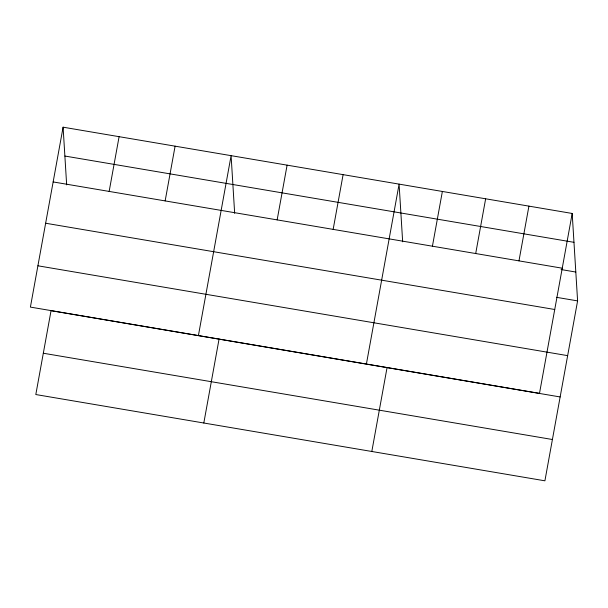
<?xml version="1.0" encoding="UTF-8"?>
<svg xmlns="http://www.w3.org/2000/svg" width="608" height="608" viewBox="0 0 608 608"><rect width="100%" height="100%" fill="white"/><g stroke="black" fill="none" stroke-linecap="round" stroke-linejoin="round"><path stroke-width="0.91" d="M63.095 127.186L30.4 307.101L539.494 393.368L572.189 213.461L63.095 127.186L66.66 184.878M109.151 191.421L119.1 136.678M165.148 200.906L175.096 146.171M198.406 335.57L231.101 155.656L234.665 213.347M203.809 423.008L219.047 339.15M277.149 219.891L287.098 165.148M333.154 229.376L343.102 174.64M366.404 364.04L399.099 184.125L402.663 241.809M371.815 451.478L387.053 367.62M432.425 246.202L442.373 191.459M475.699 253.536L485.648 198.793M518.974 260.87L528.922 206.127M572.189 213.461L577.6 300.899L544.905 480.814L35.811 394.539L51.049 310.68L560.143 396.948M64.881 156.043L573.975 242.318M53.147 181.929L562.24 268.204M561.085 269.549L575.814 272.042M556.426 297.312L577.6 300.899M45.638 223.235L554.739 309.502M37.909 265.795L567.652 355.642M43.312 353.233L552.414 439.508"/></g></svg>
